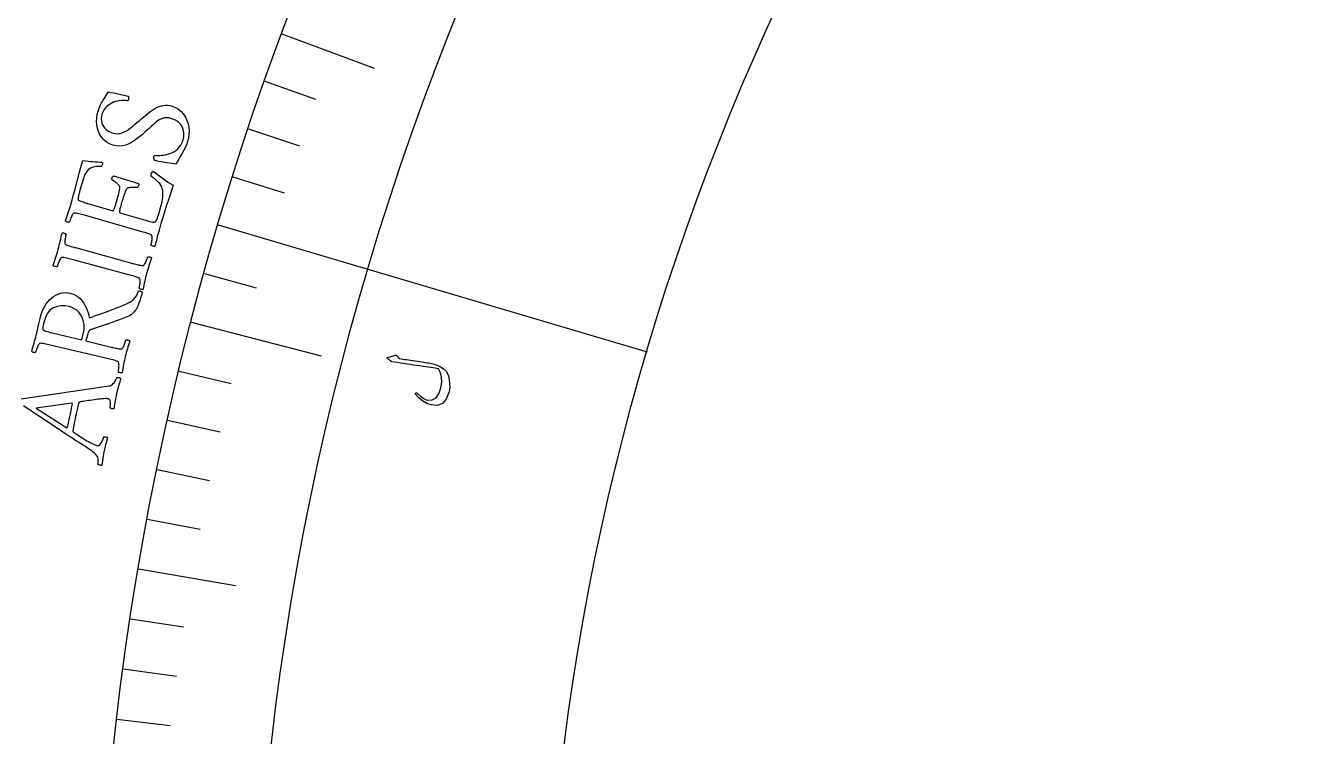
# Model space of a CAD drawing. Header units: millimetres. Extents: x -65 to 65, y -65 to 75.
# Drawn here: x -52.91 to -30.7, y 5.74 to 18.14 of the extents above; entities that cross this region are included whole.
import ezdxf

# ---------------------------------------------------------------- set-up
doc = ezdxf.new("R2010")
doc.units = ezdxf.units.MM
for name, color, linetype in [('ENGRAVE', 7, 'Continuous'), ('ENGRAVE_FINE', 8, 'Continuous'), ('TEXT', 5, 'Continuous')]:
    doc.layers.add(name, color=color, linetype=linetype)

msp = doc.modelspace()

# ---------------------------------------------------------------- linework, layer by layer
at = {"layer": 'ENGRAVE'}
for points in [[(-48.442, 17.991), (-46.8334, 17.3936)], [(-49.5518, 14.6605), (-42.0722, 12.4476)], [(-50.0218, 12.9661), (-47.7567, 12.379)], [(-50.9441, 8.6607), (-49.2523, 8.3731)]]:
    msp.add_lwpolyline(points, dxfattribs=at)
for radius in [63.7, 63.7, 61.9938, 58.825, 58.825, 56.3225, 51.675, 51.675, 48.945, 43.875, 43.875]:
    msp.add_circle((0, 0), radius, dxfattribs=at)
at = {"layer": 'ENGRAVE_FINE'}
for points in [[(-48.7404, 17.1662), (-47.8576, 16.8553)], [(-49.0249, 16.336), (-48.1369, 16.0401)], [(-49.2954, 15.5007), (-48.4025, 15.2199)], [(-49.7939, 13.8155), (-48.892, 13.5653)], [(-50.2354, 12.1125), (-49.3254, 11.8931)], [(-50.4344, 11.255), (-49.5209, 11.0511)], [(-50.619, 10.3936), (-49.7021, 10.2054)], [(-50.7889, 9.5288), (-49.8689, 9.3562)], [(-51.0845, 7.7896), (-50.1592, 7.6485)], [(-51.2101, 6.9158), (-50.2825, 6.7905)], [(-51.3209, 6.0394), (-50.3913, 5.93)]]:
    msp.add_lwpolyline(points, dxfattribs=at)
at = {"layer": 'TEXT'}
for points in [[(-51.6469, 16.6447), (-51.6347, 16.6805), (-51.6226, 16.7128), (-51.6104, 16.7416), (-51.5982, 16.7669), (-51.5855, 16.7904), (-51.572, 16.814), (-51.5576, 16.8376), (-51.5424, 16.8613), (-51.526, 16.8865), (-51.5079, 16.9147), (-51.4881, 16.9458), (-51.4667, 16.9799), (-51.4191, 16.9718), (-51.3709, 16.9627), (-51.3223, 16.9525), (-51.2732, 16.9414), (-51.2269, 16.9304), (-51.1871, 16.9206), (-51.1535, 16.9121), (-51.1262, 16.9049), (-51.1207, 16.9029), (-51.1169, 16.8984), (-51.1146, 16.8915), (-51.114, 16.8822), (-51.1145, 16.8722), (-51.1153, 16.8633), (-51.1167, 16.8556), (-51.1184, 16.849), (-51.1216, 16.8412), (-51.1257, 16.8348), (-51.1307, 16.8296), (-51.1366, 16.8257), (-51.16, 16.8294), (-51.186, 16.8313), (-51.2145, 16.8313), (-51.2456, 16.8296), (-51.2781, 16.8256), (-51.3107, 16.8192), (-51.3435, 16.8104), (-51.3764, 16.799), (-51.4087, 16.785), (-51.4393, 16.7681), (-51.4685, 16.7483), (-51.4961, 16.7257), (-51.5211, 16.7), (-51.5424, 16.6708), (-51.56, 16.6383), (-51.574, 16.6025), (-51.5862, 16.5558), (-51.5917, 16.5126), (-51.5905, 16.4729), (-51.5825, 16.4368), (-51.5693, 16.4041), (-51.5525, 16.3746), (-51.5321, 16.3483), (-51.508, 16.3252), (-51.4818, 16.3052), (-51.4549, 16.2884), (-51.4273, 16.2747), (-51.3991, 16.2641), (-51.3537, 16.2531), (-51.3102, 16.2495), (-51.2685, 16.2533), (-51.2288, 16.2645), (-51.1905, 16.2813), (-51.1528, 16.3019), (-51.1159, 16.3264), (-51.0796, 16.3546), (-51.0436, 16.3848), (-51.0072, 16.415), (-50.9704, 16.4453), (-50.9333, 16.4755), (-50.9055, 16.499), (-50.8763, 16.5238), (-50.8458, 16.5497), (-50.8138, 16.5767), (-50.7807, 16.6039), (-50.7465, 16.63), (-50.7114, 16.6551), (-50.6752, 16.6792), (-50.6381, 16.7009), (-50.6, 16.719), (-50.561, 16.7334), (-50.521, 16.7443), (-50.4803, 16.7503), (-50.439, 16.7506), (-50.3972, 16.7451), (-50.3549, 16.7338), (-50.2955, 16.7093), (-50.2426, 16.6772), (-50.1963, 16.6377), (-50.1566, 16.5908), (-50.1235, 16.5385), (-50.0975, 16.4831), (-50.0783, 16.4245), (-50.0661, 16.3627), (-50.0608, 16.2996), (-50.0627, 16.2371), (-50.0717, 16.1751), (-50.0878, 16.1136), (-50.1078, 16.057), (-50.1307, 16.0024), (-50.1564, 15.9499), (-50.185, 15.8994), (-50.214, 15.8511), (-50.2409, 15.8052), (-50.2657, 15.7616), (-50.2884, 15.7205), (-50.3257, 15.7246), (-50.364, 15.7295), (-50.4034, 15.7352), (-50.4438, 15.7418), (-50.4835, 15.7486), (-50.5206, 15.7553), (-50.5552, 15.7619), (-50.5872, 15.7682), (-50.6149, 15.774), (-50.6368, 15.7788), (-50.6528, 15.7826), (-50.6629, 15.7853), (-50.6667, 15.7933), (-50.6699, 15.8015), (-50.6725, 15.8101), (-50.6746, 15.819), (-50.6758, 15.828), (-50.6759, 15.8367), (-50.6749, 15.8453), (-50.6729, 15.8537), (-50.6685, 15.863), (-50.6621, 15.8693), (-50.6537, 15.8727), (-50.6432, 15.8732), (-50.6236, 15.872), (-50.6002, 15.8718), (-50.5731, 15.8725), (-50.5423, 15.8742), (-50.5089, 15.8776), (-50.4743, 15.8834), (-50.4384, 15.8918), (-50.4012, 15.9027), (-50.3641, 15.9169), (-50.3285, 15.9351), (-50.2944, 15.9573), (-50.2617, 15.9835), (-50.2318, 16.0146), (-50.2056, 16.0517), (-50.1832, 16.0947), (-50.1647, 16.1436), (-50.1521, 16.1987), (-50.1499, 16.2533), (-50.1581, 16.3074), (-50.1768, 16.3611), (-50.2062, 16.4106), (-50.2464, 16.4524), (-50.2976, 16.4863), (-50.3597, 16.5124), (-50.4065, 16.5247), (-50.4498, 16.5298), (-50.4896, 16.5276), (-50.5258, 16.5182), (-50.5599, 16.5033), (-50.5933, 16.4844), (-50.6259, 16.4617), (-50.6579, 16.435), (-50.6899, 16.4059), (-50.723, 16.3755), (-50.7571, 16.344), (-50.7922, 16.3113), (-50.8333, 16.2753), (-50.8759, 16.239), (-50.9201, 16.2023), (-50.9659, 16.1652), (-51.0132, 16.1302), (-51.0621, 16.0997), (-51.1127, 16.0739), (-51.1649, 16.0526), (-51.2186, 16.0382), (-51.2736, 16.0331), (-51.33, 16.0373), (-51.3877, 16.0509), (-51.4463, 16.0738), (-51.4983, 16.1037), (-51.5436, 16.1407), (-51.5823, 16.1849), (-51.6143, 16.2343), (-51.6394, 16.2871), (-51.6577, 16.3433), (-51.6692, 16.403), (-51.6738, 16.4641), (-51.6716, 16.5248), (-51.6627, 16.585), (-51.6469, 16.6447)], [(-52.1246, 15.0102), (-52.1, 15.097), (-52.075, 15.1882), (-52.0494, 15.284), (-52.0232, 15.3842), (-51.9965, 15.486), (-51.969, 15.5862), (-51.9407, 15.6848), (-51.9118, 15.7819), (-51.8665, 15.7753), (-51.8228, 15.7702), (-51.7806, 15.7665), (-51.7399, 15.7642), (-51.6996, 15.7624), (-51.6589, 15.7601), (-51.6177, 15.7573), (-51.576, 15.754), (-51.573, 15.7453), (-51.572, 15.7349), (-51.5733, 15.7229), (-51.5766, 15.7092), (-51.5819, 15.6955), (-51.5882, 15.6862), (-51.5954, 15.6811), (-51.6037, 15.6803), (-51.6742, 15.6784), (-51.7331, 15.6685), (-51.7803, 15.6508), (-51.8159, 15.6252), (-51.8437, 15.5934), (-51.8676, 15.5571), (-51.8877, 15.5163), (-51.9038, 15.471), (-51.9645, 15.266), (-51.967, 15.2571), (-51.9702, 15.2452), (-51.9743, 15.2301), (-51.979, 15.2119), (-51.9838, 15.1924), (-51.988, 15.1734), (-51.9915, 15.1549), (-51.9944, 15.1369), (-51.996, 15.1208), (-51.9956, 15.1081), (-51.9933, 15.0988), (-51.989, 15.0929), (-51.9771, 15.0859), (-51.9631, 15.0791), (-51.9472, 15.0726), (-51.9292, 15.0663), (-51.91, 15.0602), (-51.8905, 15.0541), (-51.8706, 15.0481), (-51.8504, 15.0421), (-51.8425, 15.0398), (-51.8355, 15.0378), (-51.8293, 15.036), (-51.8241, 15.0345), (-51.388, 14.908), (-51.383, 14.9087), (-51.3779, 14.9136), (-51.3725, 14.9226), (-51.3669, 14.9359), (-51.3611, 14.9517), (-51.3554, 14.9685), (-51.3497, 14.9863), (-51.3441, 15.0052), (-51.308, 15.1281), (-51.2965, 15.1681), (-51.287, 15.2035), (-51.2794, 15.2345), (-51.2738, 15.2609), (-51.2704, 15.2837), (-51.2695, 15.3039), (-51.271, 15.3213), (-51.2749, 15.336), (-51.2812, 15.349), (-51.29, 15.3615), (-51.3013, 15.3734), (-51.315, 15.3848), (-51.3313, 15.3964), (-51.3506, 15.4092), (-51.3728, 15.4233), (-51.3978, 15.4385), (-51.4042, 15.4438), (-51.4075, 15.452), (-51.4075, 15.4632), (-51.4044, 15.4774), (-51.3996, 15.4906), (-51.3939, 15.5012), (-51.3874, 15.5093), (-51.38, 15.5148), (-50.9405, 15.3821), (-50.9382, 15.3749), (-50.9377, 15.3656), (-50.9392, 15.3543), (-50.9425, 15.3409), (-50.9475, 15.3282), (-50.9537, 15.3189), (-50.9613, 15.3128), (-50.9701, 15.3101), (-51.0036, 15.3114), (-51.0323, 15.3121), (-51.0561, 15.3121), (-51.0751, 15.3115), (-51.0904, 15.3104), (-51.1033, 15.3089), (-51.1136, 15.3069), (-51.1215, 15.3045), (-51.128, 15.3016), (-51.1342, 15.2981), (-51.14, 15.2941), (-51.1455, 15.2894), (-51.1523, 15.2828), (-51.1595, 15.272), (-51.1672, 15.2571), (-51.1752, 15.2381), (-51.1834, 15.2164), (-51.1917, 15.1936), (-51.1999, 15.1696), (-51.2082, 15.1445), (-51.2162, 15.1192), (-51.2239, 15.0945), (-51.2312, 15.0706), (-51.2381, 15.0474), (-51.2428, 15.0312), (-51.2476, 15.0139), (-51.2526, 14.9955), (-51.2577, 14.976), (-51.2626, 14.9566), (-51.2667, 14.9384), (-51.2702, 14.9216), (-51.2729, 14.9059), (-51.2743, 14.8926), (-51.2735, 14.8826), (-51.2707, 14.8759), (-51.2657, 14.8725), (-50.82, 14.7432), (-50.8173, 14.7424), (-50.814, 14.7415), (-50.8101, 14.7403), (-50.8056, 14.739), (-50.7876, 14.7339), (-50.7672, 14.7282), (-50.7443, 14.722), (-50.719, 14.7152), (-50.6952, 14.7095), (-50.6767, 14.7065), (-50.6637, 14.7062), (-50.656, 14.7085), (-50.6448, 14.7189), (-50.6348, 14.7311), (-50.6261, 14.7451), (-50.6187, 14.7609), (-50.6114, 14.7801), (-50.603, 14.8044), (-50.5937, 14.8337), (-50.5834, 14.868), (-50.5505, 14.9797), (-50.5392, 15.0214), (-50.5301, 15.0635), (-50.5232, 15.1058), (-50.5184, 15.1485), (-50.5161, 15.1896), (-50.5169, 15.227), (-50.5207, 15.2609), (-50.5275, 15.2911), (-50.5383, 15.3225), (-50.5537, 15.3522), (-50.5737, 15.38), (-50.5983, 15.406), (-50.6259, 15.4311), (-50.655, 15.4564), (-50.6854, 15.4818), (-50.7173, 15.5073), (-50.7224, 15.5131), (-50.7248, 15.5214), (-50.7245, 15.532), (-50.7214, 15.5451), (-50.7145, 15.5645), (-50.7069, 15.5797), (-50.6986, 15.5909), (-50.6896, 15.5979), (-50.6464, 15.5659), (-50.6019, 15.5328), (-50.5561, 15.4986), (-50.5091, 15.4631), (-50.4628, 15.4294), (-50.4193, 15.4004), (-50.3787, 15.3759), (-50.3409, 15.356), (-50.3696, 15.2628), (-50.3986, 15.17), (-50.4279, 15.0777), (-50.4576, 14.9857), (-50.4879, 14.8909), (-50.5192, 14.7899), (-50.5515, 14.6827), (-50.5846, 14.5693), (-50.5957, 14.5299), (-50.6057, 14.4924), (-50.6146, 14.4568), (-50.6225, 14.4233), (-50.6302, 14.3904), (-50.6384, 14.3571), (-50.6473, 14.3233), (-50.6567, 14.289), (-50.6636, 14.2865), (-50.6718, 14.2859), (-50.6815, 14.2871), (-50.6927, 14.2901), (-50.7035, 14.2942), (-50.7123, 14.2986), (-50.7191, 14.3031), (-50.7239, 14.308), (-50.7217, 14.3167), (-50.7191, 14.3285), (-50.7161, 14.3434), (-50.7127, 14.3614), (-50.7096, 14.3809), (-50.7073, 14.4001), (-50.7058, 14.4191), (-50.7053, 14.4378), (-50.7059, 14.4545), (-50.7079, 14.4672), (-50.7114, 14.476), (-50.7164, 14.4809), (-50.7306, 14.4896), (-50.7472, 14.4978), (-50.7662, 14.5056), (-50.7877, 14.5129), (-50.8108, 14.52), (-50.8348, 14.5273), (-50.8598, 14.5347), (-50.8857, 14.5422), (-51.8861, 14.8281), (-51.9122, 14.8354), (-51.9375, 14.8424), (-51.9621, 14.8491), (-51.986, 14.8553), (-52.0086, 14.8605), (-52.0293, 14.864), (-52.048, 14.8658), (-52.0647, 14.8659), (-52.0724, 14.8645), (-52.0804, 14.8588), (-52.0886, 14.8487), (-52.0972, 14.8341), (-52.1056, 14.8171), (-52.1138, 14.7995), (-52.1217, 14.7813), (-52.1292, 14.7625), (-52.1359, 14.7449), (-52.1412, 14.7302), (-52.1453, 14.7185), (-52.148, 14.7096), (-52.1546, 14.708), (-52.1629, 14.7076), (-52.1727, 14.7084), (-52.184, 14.7105), (-52.1951, 14.7138), (-52.204, 14.7178), (-52.2107, 14.7228), (-52.2152, 14.7286), (-52.2036, 14.7649), (-52.1919, 14.8008), (-52.1801, 14.8364), (-52.1682, 14.8716), (-52.1565, 14.9065), (-52.1454, 14.9413), (-52.1347, 14.9758), (-52.1246, 15.0102)], [(-52.3417, 14.2347), (-52.3323, 14.2702), (-52.3234, 14.3053), (-52.3151, 14.3401), (-52.3073, 14.3746), (-52.2997, 14.4092), (-52.2916, 14.4446), (-52.2832, 14.4807), (-52.2743, 14.5175), (-52.2674, 14.5201), (-52.2591, 14.5209), (-52.2494, 14.5198), (-52.2383, 14.5167), (-52.2274, 14.5127), (-52.2186, 14.5083), (-52.2118, 14.5037), (-52.207, 14.4988), (-52.2093, 14.4899), (-52.2119, 14.4777), (-52.2149, 14.4624), (-52.2184, 14.4438), (-52.2217, 14.424), (-52.2244, 14.4046), (-52.2264, 14.3857), (-52.2278, 14.3672), (-52.228, 14.3508), (-52.2262, 14.3378), (-52.2226, 14.3282), (-52.217, 14.322), (-52.2049, 14.3152), (-52.1909, 14.3086), (-52.1748, 14.3023), (-52.1568, 14.2963), (-52.1372, 14.2904), (-52.1167, 14.2843), (-52.0953, 14.2782), (-52.0729, 14.272), (-52.0693, 14.271), (-52.0657, 14.27), (-52.062, 14.269), (-52.0584, 14.268), (-52.0548, 14.267), (-52.0512, 14.2661), (-52.0476, 14.2651), (-52.044, 14.2641), (-51.0405, 13.989), (-51.0369, 13.9881), (-51.0333, 13.9871), (-51.0297, 13.9861), (-51.0261, 13.9851), (-51.0225, 13.9841), (-51.0189, 13.9831), (-51.0153, 13.9821), (-51.0116, 13.9811), (-50.9893, 13.9751), (-50.9679, 13.9695), (-50.9476, 13.9643), (-50.9283, 13.9596), (-50.9102, 13.9557), (-50.8936, 13.9529), (-50.8784, 13.9514), (-50.8646, 13.9511), (-50.8576, 13.9537), (-50.8499, 13.9599), (-50.8416, 13.9698), (-50.8325, 13.9834), (-50.8234, 13.9992), (-50.8148, 14.0158), (-50.8069, 14.0332), (-50.7995, 14.0514), (-50.793, 14.0685), (-50.7879, 14.0828), (-50.784, 14.0943), (-50.7813, 14.1029), (-50.7747, 14.1045), (-50.7665, 14.1049), (-50.7568, 14.104), (-50.7454, 14.1019), (-50.7343, 14.0987), (-50.7253, 14.0947), (-50.7186, 14.0899), (-50.714, 14.0842), (-50.7262, 14.0495), (-50.7379, 14.0154), (-50.7493, 13.9821), (-50.7603, 13.9494), (-50.771, 13.9168), (-50.7812, 13.8837), (-50.7912, 13.8499), (-50.8008, 13.8156), (-50.8097, 13.782), (-50.8182, 13.7479), (-50.8263, 13.7134), (-50.834, 13.6785), (-50.8414, 13.6432), (-50.8488, 13.6076), (-50.8561, 13.5716), (-50.8633, 13.5353), (-50.8701, 13.5327), (-50.8784, 13.532), (-50.8881, 13.533), (-50.8992, 13.5359), (-50.9101, 13.5399), (-50.919, 13.5441), (-50.9259, 13.5485), (-50.9308, 13.5533), (-50.9287, 13.562), (-50.9263, 13.5739), (-50.9235, 13.5888), (-50.9204, 13.6069), (-50.9175, 13.6264), (-50.9155, 13.6456), (-50.9143, 13.6647), (-50.9141, 13.6834), (-50.9149, 13.7001), (-50.9171, 13.7128), (-50.9208, 13.7215), (-50.9258, 13.7263), (-50.9401, 13.7348), (-50.9569, 13.7427), (-50.976, 13.7502), (-50.9975, 13.7572), (-51.0207, 13.7641), (-51.0449, 13.771), (-51.07, 13.778), (-51.096, 13.7851), (-52.1006, 14.0561), (-52.1267, 14.0631), (-52.1521, 14.0697), (-52.1768, 14.076), (-52.2009, 14.0819), (-52.2235, 14.0867), (-52.2442, 14.0899), (-52.263, 14.0914), (-52.2797, 14.0913), (-52.2874, 14.0898), (-52.2953, 14.0839), (-52.3034, 14.0737), (-52.3117, 14.059), (-52.3199, 14.0419), (-52.3278, 14.0242), (-52.3354, 14.0058), (-52.3426, 13.9869), (-52.349, 13.9692), (-52.3542, 13.9545), (-52.358, 13.9427), (-52.3606, 13.9338), (-52.3673, 13.932), (-52.3755, 13.9315), (-52.3853, 13.9322), (-52.3967, 13.9342), (-52.4078, 13.9372), (-52.4168, 13.9411), (-52.4236, 13.946), (-52.4282, 13.9518), (-52.4171, 13.9882), (-52.4059, 14.0243), (-52.3946, 14.06), (-52.3833, 14.0954), (-52.3721, 14.1305), (-52.3615, 14.1654), (-52.3513, 14.2002), (-52.3417, 14.2347)], [(-52.6469, 13.0816), (-52.635, 13.1223), (-52.6196, 13.1628), (-52.6006, 13.203), (-52.5782, 13.243), (-52.5527, 13.2817), (-52.5246, 13.3178), (-52.4938, 13.3514), (-52.4605, 13.3826), (-52.4247, 13.4102), (-52.3866, 13.4335), (-52.3462, 13.4524), (-52.3036, 13.467), (-52.259, 13.4761), (-52.2126, 13.4788), (-52.1645, 13.4752), (-52.1146, 13.4653), (-52.0734, 13.4515), (-52.0344, 13.4318), (-51.9974, 13.4064), (-51.9626, 13.3753), (-51.9305, 13.3398), (-51.9017, 13.3017), (-51.876, 13.2609), (-51.8537, 13.2174), (-51.8351, 13.1727), (-51.8209, 13.1284), (-51.8112, 13.0844), (-51.8058, 13.0407), (-51.7469, 13.0592), (-51.6903, 13.0775), (-51.636, 13.0957), (-51.584, 13.1138), (-51.533, 13.1321), (-51.4821, 13.151), (-51.4312, 13.1705), (-51.3802, 13.1906), (-51.3279, 13.2115), (-51.2728, 13.2337), (-51.215, 13.2569), (-51.1545, 13.2813), (-51.1161, 13.2989), (-51.0816, 13.3185), (-51.0511, 13.3402), (-51.0246, 13.3641), (-51.001, 13.3918), (-50.9796, 13.425), (-50.9602, 13.4637), (-50.9429, 13.5078), (-50.9359, 13.5101), (-50.9274, 13.5101), (-50.9172, 13.5077), (-50.9054, 13.503), (-50.8941, 13.4976), (-50.8854, 13.4932), (-50.8794, 13.4899), (-50.876, 13.4875), (-50.8913, 13.4315), (-50.9064, 13.3808), (-50.9212, 13.3352), (-50.9357, 13.2948), (-50.9496, 13.2597), (-50.9626, 13.2299), (-50.9746, 13.2055), (-50.9858, 13.1864), (-50.9947, 13.1747), (-51.0056, 13.1609), (-51.0184, 13.145), (-51.0333, 13.1271), (-51.0511, 13.1088), (-51.0729, 13.0919), (-51.0987, 13.0763), (-51.1285, 13.062), (-51.1427, 13.0563), (-51.1621, 13.0488), (-51.1869, 13.0394), (-51.217, 13.0282), (-51.2514, 13.0155), (-51.2893, 13.0017), (-51.3307, 12.9869), (-51.3756, 12.9709), (-51.423, 12.9542), (-51.472, 12.9368), (-51.5226, 12.9188), (-51.5748, 12.9001), (-51.6274, 12.8814), (-51.6795, 12.8631), (-51.7309, 12.8453), (-51.7818, 12.8279), (-51.7974, 12.8192), (-51.8105, 12.8053), (-51.821, 12.7862), (-51.8289, 12.762), (-51.8593, 12.6378), (-51.4181, 12.5303), (-51.4145, 12.5294), (-51.4108, 12.5285), (-51.4072, 12.5276), (-51.4035, 12.5267), (-51.3999, 12.5259), (-51.3963, 12.525), (-51.3926, 12.5241), (-51.389, 12.5232), (-51.3665, 12.5178), (-51.345, 12.5128), (-51.3245, 12.5082), (-51.3051, 12.504), (-51.2869, 12.5006), (-51.2702, 12.4984), (-51.2549, 12.4973), (-51.2412, 12.4974), (-51.2343, 12.5002), (-51.2268, 12.5066), (-51.2187, 12.5167), (-51.21, 12.5306), (-51.2013, 12.5466), (-51.1933, 12.5634), (-51.1858, 12.5811), (-51.1789, 12.5995), (-51.173, 12.6168), (-51.1682, 12.6312), (-51.1646, 12.6428), (-51.1623, 12.6514), (-51.1557, 12.6533), (-51.1475, 12.6539), (-51.1377, 12.6533), (-51.1263, 12.6515), (-51.1151, 12.6486), (-51.106, 12.6449), (-51.0992, 12.6402), (-51.0944, 12.6347), (-51.1056, 12.5996), (-51.1164, 12.5653), (-51.1268, 12.5316), (-51.1369, 12.4987), (-51.1466, 12.4658), (-51.1559, 12.4323), (-51.1649, 12.3983), (-51.1735, 12.3637), (-51.1814, 12.3299), (-51.189, 12.2956), (-51.1961, 12.2609), (-51.2028, 12.2258), (-51.2092, 12.1903), (-51.2156, 12.1545), (-51.2218, 12.1183), (-51.228, 12.0818), (-51.2347, 12.079), (-51.243, 12.078), (-51.2527, 12.0788), (-51.264, 12.0814), (-51.275, 12.085), (-51.284, 12.089), (-51.291, 12.0932), (-51.296, 12.0978), (-51.2942, 12.1066), (-51.2921, 12.1185), (-51.2897, 12.1336), (-51.2871, 12.1517), (-51.2848, 12.1713), (-51.2833, 12.1906), (-51.2827, 12.2096), (-51.283, 12.2284), (-51.2843, 12.245), (-51.2869, 12.2576), (-51.2908, 12.2663), (-51.2959, 12.2709), (-51.3105, 12.279), (-51.3275, 12.2865), (-51.3468, 12.2934), (-51.3685, 12.2998), (-51.3919, 12.306), (-51.4162, 12.3122), (-51.4415, 12.3185), (-51.4677, 12.3248), (-52.4802, 12.5647), (-52.5065, 12.5709), (-52.5321, 12.5768), (-52.557, 12.5823), (-52.5812, 12.5876), (-52.604, 12.5918), (-52.6248, 12.5944), (-52.6435, 12.5954), (-52.6603, 12.5947), (-52.6679, 12.593), (-52.6756, 12.5869), (-52.6834, 12.5765), (-52.6913, 12.5616), (-52.699, 12.5443), (-52.7064, 12.5266), (-52.7133, 12.5084), (-52.7199, 12.4899), (-52.7257, 12.4725), (-52.7303, 12.458), (-52.7338, 12.4463), (-52.7361, 12.4375), (-52.7427, 12.4355), (-52.7509, 12.4347), (-52.7607, 12.4352), (-52.7722, 12.4368), (-52.7834, 12.4395), (-52.7924, 12.4432), (-52.7993, 12.4479), (-52.8041, 12.4535), (-52.7941, 12.4902), (-52.784, 12.5263), (-52.7738, 12.562), (-52.7636, 12.5972), (-52.7536, 12.632), (-52.744, 12.6668), (-52.735, 12.7016), (-52.7263, 12.7363), (-52.7176, 12.773), (-52.7089, 12.8111), (-52.7, 12.8506), (-52.6911, 12.8917), (-52.6817, 12.9349), (-52.6712, 12.9809), (-52.6596, 13.0298), (-52.6469, 13.0816)], [(-52.15, 13.2368), (-52.2252, 13.2503), (-52.2962, 13.2514), (-52.3629, 13.2401), (-52.4254, 13.2163), (-52.4813, 13.1776), (-52.5284, 13.1213), (-52.5665, 13.0474), (-52.5957, 12.9561), (-52.5986, 12.9435), (-52.602, 12.9278), (-52.6058, 12.9092), (-52.6099, 12.8875), (-52.6128, 12.8665), (-52.6127, 12.8499), (-52.6096, 12.8376), (-52.6035, 12.8296), (-52.5918, 12.8221), (-52.576, 12.8148), (-52.5562, 12.8076), (-52.5323, 12.8005), (-52.5063, 12.7936), (-52.4801, 12.7868), (-52.4537, 12.7801), (-52.4272, 12.7736), (-51.932, 12.6555), (-51.901, 12.7824), (-51.8923, 12.8288), (-51.8892, 12.8755), (-51.8916, 12.9225), (-51.8995, 12.9697), (-51.9127, 13.0157), (-51.9311, 13.059), (-51.9547, 13.0995), (-51.9834, 13.1374), (-52.0173, 13.171), (-52.0563, 13.1987), (-52.1006, 13.2207), (-52.15, 13.2368)], [(-46.6008, 12.3285), (-46.6045, 12.3322), (-46.6067, 12.3362), (-46.6075, 12.3407), (-46.6069, 12.3455), (-46.6049, 12.35), (-46.6014, 12.3534), (-46.5966, 12.3556), (-46.5903, 12.3566), (-46.5542, 12.3614), (-46.5223, 12.3683), (-46.4946, 12.3772), (-46.4711, 12.3882), (-46.4629, 12.3911), (-46.4545, 12.3903), (-46.446, 12.3858), (-46.4374, 12.3776), (-46.4335, 12.3728), (-46.4296, 12.3683), (-46.426, 12.3639), (-46.4224, 12.3598), (-46.4191, 12.3559), (-46.416, 12.3523), (-46.4133, 12.349), (-46.4109, 12.346), (-46.4064, 12.3407), (-46.4006, 12.3363), (-46.3934, 12.3326), (-46.3848, 12.3298), (-46.3599, 12.325), (-46.3325, 12.3201), (-46.3029, 12.3152), (-46.2708, 12.3102), (-46.2364, 12.3051), (-46.1997, 12.2997), (-46.1607, 12.2941), (-46.1194, 12.2883), (-46.0781, 12.2831), (-46.0393, 12.2778), (-46.003, 12.2726), (-45.9693, 12.2674), (-45.9381, 12.2622), (-45.9092, 12.2572), (-45.8826, 12.2524), (-45.8584, 12.2477), (-45.7874, 12.2307), (-45.7222, 12.2071), (-45.6628, 12.1769), (-45.609, 12.1402), (-45.5796, 12.1106), (-45.5558, 12.0705), (-45.5375, 12.0201), (-45.5248, 11.9594), (-45.5177, 11.8954), (-45.5163, 11.8366), (-45.5204, 11.7832), (-45.5301, 11.7349), (-45.5772, 11.6199), (-45.6443, 11.5459), (-45.7315, 11.513), (-45.8389, 11.5212), (-45.9142, 11.5467), (-45.9843, 11.5857), (-46.0492, 11.6383), (-46.109, 11.7045), (-46.1123, 11.7093), (-46.1139, 11.7138), (-46.1138, 11.718), (-46.1121, 11.7221), (-46.1093, 11.7261), (-46.1062, 11.7289), (-46.1029, 11.7305), (-46.0993, 11.731), (-46.0942, 11.7306), (-46.0895, 11.7292), (-46.0853, 11.7268), (-46.0815, 11.7234), (-46.0263, 11.6745), (-45.9778, 11.6383), (-45.9362, 11.6146), (-45.9015, 11.6034), (-45.8194, 11.6079), (-45.7534, 11.6456), (-45.7032, 11.7164), (-45.6687, 11.8204), (-45.6543, 11.9185), (-45.6571, 12.0058), (-45.6772, 12.0825), (-45.7146, 12.1486), (-45.7397, 12.1541), (-45.7692, 12.1599), (-45.803, 12.166), (-45.8412, 12.1724), (-45.8839, 12.179), (-45.9312, 12.1858), (-45.9831, 12.1928), (-46.0397, 12.1999), (-46.0978, 12.2078), (-46.155, 12.2159), (-46.2112, 12.2241), (-46.2664, 12.2324), (-46.3206, 12.2408), (-46.3738, 12.2496), (-46.426, 12.2587), (-46.4771, 12.268), (-46.5269, 12.275), (-46.5323, 12.2767), (-46.5372, 12.2789), (-46.5417, 12.2815), (-46.5456, 12.2846)], [(-52.7284, 11.4667), (-52.1951, 11.1223), (-52.1948, 11.1223), (-52.1938, 11.1224), (-52.1922, 11.1224), (-52.19, 11.1225), (-52.1877, 11.1227), (-52.186, 11.1233), (-52.1849, 11.1241), (-52.1843, 11.1251), (-52.1779, 11.1493), (-52.1712, 11.1759), (-52.1642, 11.2047), (-52.1567, 11.2359), (-52.1496, 11.2666), (-52.1432, 11.2942), (-52.1377, 11.3186), (-52.133, 11.3398), (-52.1272, 11.3673), (-52.1219, 11.3935), (-52.1173, 11.4183), (-52.1132, 11.4419), (-52.1093, 11.4654), (-52.1052, 11.4899), (-52.1008, 11.5155), (-52.0962, 11.5421), (-52.0961, 11.5444), (-52.0969, 11.5465), (-52.0985, 11.5482), (-52.101, 11.5496), (-52.1035, 11.5507), (-52.1053, 11.5515), (-52.1064, 11.552), (-52.1068, 11.5522)]]:
    msp.add_lwpolyline(points, close=True, dxfattribs=at)
msp.add_lwpolyline([(-52.9895, 11.6278), (-51.6089, 11.8317), (-51.5408, 11.8411), (-51.4899, 11.8483), (-51.4561, 11.8534), (-51.4394, 11.8564), (-51.4247, 11.8609), (-51.4104, 11.8685), (-51.3962, 11.8791), (-51.3823, 11.8929), (-51.3692, 11.9083), (-51.3575, 11.924), (-51.3471, 11.94), (-51.3381, 11.9564), (-51.3307, 11.9714), (-51.3251, 11.9835), (-51.3212, 11.9927), (-51.3192, 11.999), (-51.3113, 12.0014), (-51.3022, 12.002), (-51.2917, 12.0007), (-51.2798, 11.9974), (-51.2687, 11.9935), (-51.2601, 11.9902), (-51.254, 11.9876), (-51.2506, 11.9855), (-51.2609, 11.952), (-51.2706, 11.9203), (-51.2797, 11.8904), (-51.2882, 11.8622), (-51.2966, 11.8335), (-51.305, 11.802), (-51.3136, 11.7676), (-51.3224, 11.7305), (-51.3311, 11.6911), (-51.3386, 11.6552), (-51.3448, 11.6226), (-51.3497, 11.5934), (-51.3543, 11.564), (-51.3595, 11.5312), (-51.3653, 11.4949), (-51.3718, 11.4551), (-51.3785, 11.4522), (-51.3867, 11.4511), (-51.3965, 11.4518), (-51.4077, 11.4542), (-51.4187, 11.4579), (-51.4277, 11.4622), (-51.4346, 11.4671), (-51.4394, 11.4727), (-51.4372, 11.4852), (-51.4353, 11.501), (-51.4339, 11.52), (-51.4328, 11.5423), (-51.4327, 11.5645), (-51.4341, 11.5832), (-51.4372, 11.5985), (-51.4418, 11.6103), (-51.4466, 11.6159), (-51.4535, 11.6206), (-51.4625, 11.6246), (-51.4737, 11.6277), (-51.4867, 11.6296), (-51.5041, 11.6304), (-51.5256, 11.6301), (-51.5514, 11.6287), (-51.5803, 11.6264), (-51.6112, 11.6234), (-51.6439, 11.6197), (-51.6785, 11.6153), (-51.7139, 11.6105), (-51.7488, 11.6055), (-51.7832, 11.6005), (-51.8172, 11.5953), (-51.8495, 11.5903), (-51.8788, 11.5858), (-51.9052, 11.5816), (-51.9285, 11.578), (-51.9476, 11.5749), (-51.9613, 11.5728), (-51.9695, 11.5715), (-51.9722, 11.571), (-51.9726, 11.5708), (-51.9737, 11.5701), (-51.9756, 11.5689), (-51.9782, 11.5672), (-51.9809, 11.5653), (-51.9829, 11.5632), (-51.9844, 11.5609), (-51.9852, 11.5586), (-51.9906, 11.5394), (-51.9961, 11.518), (-52.0018, 11.4945), (-52.0077, 11.4687), (-52.0135, 11.4423), (-52.0191, 11.4168), (-52.0245, 11.3922), (-52.0297, 11.3685), (-52.031, 11.3624), (-52.0323, 11.3563), (-52.0337, 11.3502), (-52.035, 11.3441), (-52.0363, 11.3381), (-52.0375, 11.3324), (-52.0387, 11.3271), (-52.0398, 11.322), (-52.0474, 11.2867), (-52.0542, 11.2541), (-52.0603, 11.2242), (-52.0656, 11.1971), (-52.0706, 11.1693), (-52.076, 11.1379), (-52.0817, 11.1026), (-52.0877, 11.0636), (-52.0878, 11.0622), (-52.0874, 11.0604), (-52.0867, 11.0581), (-52.0856, 11.0555), (-52.0845, 11.053), (-52.0836, 11.0512), (-52.0831, 11.0502), (-52.083, 11.0498), (-52.0802, 11.048), (-52.0717, 11.0426), (-52.0577, 11.0337), (-52.0381, 11.0211), (-52.0145, 11.0061), (-51.9889, 10.9897), (-51.9612, 10.9719), (-51.9314, 10.9527), (-51.901, 10.9333), (-51.8714, 10.9149), (-51.8428, 10.8975), (-51.8151, 10.8811), (-51.7879, 10.865), (-51.7627, 10.8514), (-51.7396, 10.8403), (-51.7184, 10.8316), (-51.6993, 10.8248), (-51.6821, 10.8193), (-51.667, 10.8149), (-51.6538, 10.8117), (-51.6405, 10.8114), (-51.6277, 10.8161), (-51.6152, 10.8258), (-51.6031, 10.8404), (-51.5919, 10.8578), (-51.582, 10.8758), (-51.5734, 10.8944), (-51.566, 10.9136), (-51.5601, 10.9312), (-51.5555, 10.9452), (-51.5524, 10.9555), (-51.5506, 10.9622), (-51.5464, 10.9637), (-51.5396, 10.9643), (-51.5304, 10.9641), (-51.5186, 10.963), (-51.5064, 10.9612), (-51.4962, 10.9588), (-51.4878, 10.9559), (-51.4812, 10.9525), (-51.4872, 10.9306), (-51.4927, 10.9104), (-51.4979, 10.8918), (-51.5028, 10.8749), (-51.5075, 10.8588), (-51.5121, 10.8427), (-51.5168, 10.8267), (-51.5214, 10.8106), (-51.5262, 10.7932), (-51.5312, 10.7731), (-51.5364, 10.7505), (-51.5418, 10.7251), (-51.547, 10.6995), (-51.5514, 10.676), (-51.5551, 10.6545), (-51.558, 10.635), (-51.5605, 10.6166), (-51.563, 10.5982), (-51.5655, 10.5798), (-51.568, 10.5613), (-51.5708, 10.5417), (-51.574, 10.5196), (-51.5777, 10.4952), (-51.5819, 10.4683), (-51.5861, 10.4669), (-51.5927, 10.4667), (-51.6018, 10.4676), (-51.6134, 10.4696), (-51.6254, 10.4723), (-51.6355, 10.4753), (-51.6438, 10.4786), (-51.6504, 10.4821), (-51.6485, 10.4951), (-51.6471, 10.5121), (-51.6464, 10.5332), (-51.6463, 10.5584), (-51.6477, 10.5836), (-51.6518, 10.6047), (-51.6584, 10.6218), (-51.6675, 10.6348), (-51.6878, 10.6573), (-51.7098, 10.6787), (-51.7334, 10.699), (-51.7586, 10.7182), (-51.7851, 10.737), (-51.8123, 10.7557), (-51.8404, 10.7745), (-51.8692, 10.7933), (-51.8692, 10.7933), (-51.8726, 10.7955), (-51.8829, 10.8022), (-51.9001, 10.8133), (-51.9242, 10.8289), (-51.9542, 10.8483), (-51.9891, 10.8708), (-52.0289, 10.8964), (-52.0736, 10.9252), (-52.1221, 10.9565), (-52.1731, 10.9899), (-52.2268, 11.0253), (-52.283, 11.0627), (-52.341, 11.1014), (-52.3998, 11.1405), (-52.4595, 11.18), (-52.52, 11.2199), (-52.5803, 11.2597), (-52.6393, 11.2988), (-52.697, 11.3371), (-52.7534, 11.3748), (-52.8075, 11.4111), (-52.8582, 11.4452), (-52.9055, 11.4771), (-52.9495, 11.5069)], dxfattribs=at)

doc.saveas('drawing.dxf')
